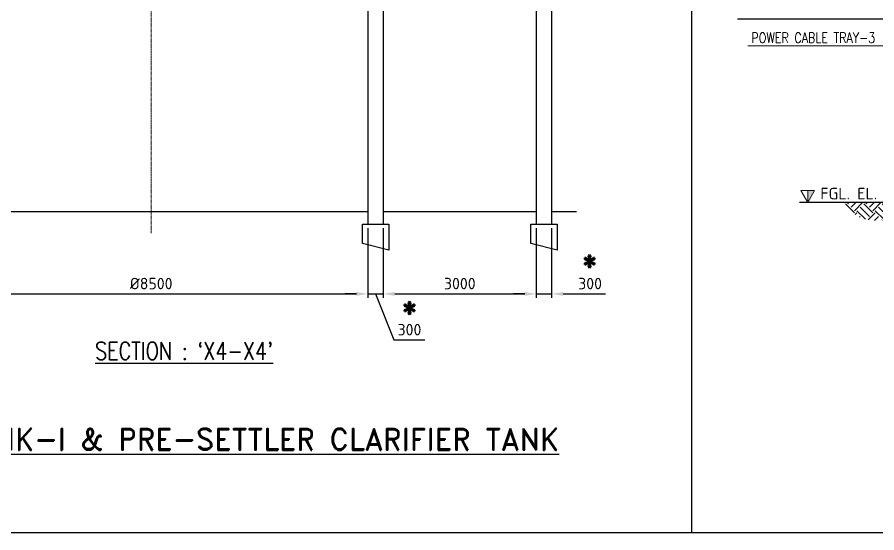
# Model space of a CAD drawing. Header units: inches. Extents: x 8618018 to 8935006, y 2431589 to 2567223.
# Drawn here: x 8876350 to 8893202, y 2511477 to 2521579 of the extents above; entities that cross this region are included whole.
import ezdxf
from ezdxf.enums import TextEntityAlignment as Align

# ---------------------------------------------------------------- set-up
doc = ezdxf.new("R2010")
doc.units = ezdxf.units.IN
doc.header["$MEASUREMENT"] = 0
doc.linetypes.add('CENTER', pattern=[2, 1.25, -0.25, 0.25, -0.25])
doc.layers.get('Defpoints').update_dxf_attribs({"color": 252})
for name, color, linetype in [('CCT', 4, 'Continuous'), ('Civil', 252, 'Continuous'), ('COL', 252, 'Continuous'), ('TEXT', 252, 'Continuous'), ('TEXT1', 252, 'Continuous')]:
    doc.layers.add(name, color=color, linetype=linetype)
for name, color, linetype, lineweight in [('CL', 252, 'CENTER', 5), ('DIM', 252, 'Continuous', 13), ('hold', 252, 'Continuous', 13)]:
    doc.layers.add(name, color=color, linetype=linetype, lineweight=lineweight)
doc.styles.add('ISOCPEUR', font='isocpeur.ttf')
doc.styles.add('ROMANS', font='ROMANS.shx', dxfattribs={"width": 0.8})
doc.styles.add('ROMANT', font='romant.shx', dxfattribs={"width": 0.85, "height": 4.5})
doc.styles.add('RS1', font='ROMANS.shx', dxfattribs={"width": 0.8})
doc.styles.add('TIT', font='romand.shx')
doc.dimstyles.new('DIM_90', dxfattribs={"dimscale": 90, "dimtxt": 2.5, "dimasz": 2.5, "dimexe": 0.875, "dimexo": 0.875, "dimgap": 1, "dimtad": 1, "dimdec": 0, "dimzin": 9, "dimdsep": 46, "dimtxsty": 'ISOCPEUR', "dimcen": 0.09, "dimclrd": 256, "dimclre": 256, "dimclrt": 4, "dimadec": 0, "dimazin": 0, "dimtfac": 1, "dimtdec": 0, "dimtmove": 0, "dimatfit": 3, "dimfxl": 1, "dimtfill": 1, "dimtolj": 1, "dimtzin": 0, "dimarcsym": 0})

# ---------------------------------------------------------------- blocks, each defined once
blk = doc.blocks.new('*D368')
at = {"layer": 'Defpoints', "color": 0, "transparency": 16777216}
for p in [(8874727, 2517526), (8883227, 2517526), (8883227, 2516157)]:
    blk.add_point(p, dxfattribs=at)
at = {"layer": 'DIM', "lineweight": -2, "transparency": 16777216}
for p, q in [((8874727, 2517448), (8874727, 2516078)), ((8883227, 2517448), (8883227, 2516078)), ((8874952, 2516157), (8883002, 2516157))]:
    blk.add_line(p, q, dxfattribs=at)
at = {"layer": 'DIM', "transparency": 16777216}
for points in [[(8874952, 2516195), (8874952, 2516120), (8874727, 2516157)], [(8883002, 2516195), (8883002, 2516120), (8883227, 2516157)]]:
    blk.add_solid(points, dxfattribs=at)
at = {"layer": 'DIM', "color": 4, "transparency": 16777216, "insert": (8878977, 2516360), "char_height": 225, "attachment_point": 5, "style": 'ISOCPEUR', "bg_fill": 3, "box_fill_scale": 1.25, "bg_fill_color": 256, "bg_fill_true_color": 13158600, "bg_fill_transparency": 0}
blk.add_mtext('\\A1;%%C8500', dxfattribs=at)
blk = doc.blocks.new('*D370')
at = {"layer": 'Defpoints', "color": 0, "transparency": 16777216}
for p in [(8883227, 2517526), (8883527, 2517526), (8883527, 2516157)]:
    blk.add_point(p, dxfattribs=at)
at = {"layer": 'DIM', "lineweight": -2, "transparency": 16777216}
for p, q in [((8883227, 2517448), (8883227, 2516078)), ((8883527, 2517448), (8883527, 2516078)), ((8883002, 2516157), (8882777, 2516157)), ((8883227, 2516157), (8883527, 2516157)), ((8883227, 2516157), (8883527, 2516157)), ((8883377, 2516157), (8883736, 2515255)), ((8883752, 2516157), (8883977, 2516157)), ((8883736, 2515255), (8884343, 2515255))]:
    blk.add_line(p, q, dxfattribs=at)
at = {"layer": 'DIM', "transparency": 16777216}
for points in [[(8883002, 2516195), (8883002, 2516120), (8883227, 2516157)], [(8883752, 2516195), (8883752, 2516120), (8883527, 2516157)]]:
    blk.add_solid(points, dxfattribs=at)
at = {"layer": 'DIM', "color": 4, "transparency": 16777216, "insert": (8884040, 2515457), "char_height": 225, "attachment_point": 5, "style": 'ISOCPEUR', "bg_fill": 3, "box_fill_scale": 1.25, "bg_fill_color": 256, "bg_fill_true_color": 13158600, "bg_fill_transparency": 0}
blk.add_mtext('\\A1;300', dxfattribs=at)
blk = doc.blocks.new('*D371')
at = {"layer": 'Defpoints', "color": 0, "transparency": 16777216}
for p in [(8883527, 2517526), (8886527, 2517526), (8886527, 2516157)]:
    blk.add_point(p, dxfattribs=at)
at = {"layer": 'DIM', "lineweight": -2, "transparency": 16777216}
for p, q in [((8883527, 2517448), (8883527, 2516078)), ((8886527, 2517448), (8886527, 2516078)), ((8883752, 2516157), (8886302, 2516157))]:
    blk.add_line(p, q, dxfattribs=at)
at = {"layer": 'DIM', "transparency": 16777216}
for points in [[(8883752, 2516195), (8883752, 2516120), (8883527, 2516157)], [(8886302, 2516195), (8886302, 2516120), (8886527, 2516157)]]:
    blk.add_solid(points, dxfattribs=at)
at = {"layer": 'DIM', "color": 4, "transparency": 16777216, "insert": (8885027, 2516360), "char_height": 225, "attachment_point": 5, "style": 'ISOCPEUR', "bg_fill": 3, "box_fill_scale": 1.25, "bg_fill_color": 256, "bg_fill_true_color": 13158600, "bg_fill_transparency": 0}
blk.add_mtext('\\A1;3000', dxfattribs=at)
blk = doc.blocks.new('*D372')
at = {"layer": 'Defpoints', "color": 0, "transparency": 16777216}
for p in [(8886527, 2517526), (8886827, 2517526), (8886827, 2516157)]:
    blk.add_point(p, dxfattribs=at)
at = {"layer": 'DIM', "lineweight": -2, "transparency": 16777216}
for p, q in [((8886527, 2517448), (8886527, 2516078)), ((8886827, 2517448), (8886827, 2516078)), ((8886302, 2516157), (8886077, 2516157)), ((8886527, 2516157), (8886827, 2516157)), ((8887052, 2516157), (8887885, 2516157))]:
    blk.add_line(p, q, dxfattribs=at)
at = {"layer": 'DIM', "transparency": 16777216}
for points in [[(8886302, 2516195), (8886302, 2516120), (8886527, 2516157)], [(8887052, 2516195), (8887052, 2516120), (8886827, 2516157)]]:
    blk.add_solid(points, dxfattribs=at)
at = {"layer": 'DIM', "color": 4, "transparency": 16777216, "insert": (8887581, 2516360), "char_height": 225, "attachment_point": 5, "style": 'ISOCPEUR', "bg_fill": 3, "box_fill_scale": 1.25, "bg_fill_color": 256, "bg_fill_true_color": 13158600, "bg_fill_transparency": 0}
blk.add_mtext('\\A1;300', dxfattribs=at)
blk = doc.blocks.new('LVL')
at = {"layer": 'DIM'}
blk.add_line((0, 0), (0, 105.6), dxfattribs=at)
blk.add_lwpolyline([(61, 105.6), (-61, 105.6), (0, 0)], close=True, dxfattribs=at)
at = {"layer": 'TEXT', "color": 13}
blk.add_solid([(0, 105.6), (0, 0), (0, 105.6), (61, 105.6)], dxfattribs=at)
at = {"layer": 'COL', "style": 'ROMANS'}
blk.add_attdef('LVL', (62.3, 102.7), '', height=60, dxfattribs=at)

msp = doc.modelspace()

# ---------------------------------------------------------------- hatches: boundary and pattern name
at = {"layer": 'Civil', "linetype": 'ByBlock'}
h = msp.add_hatch(dxfattribs=at)
h.set_pattern_fill('EARTH', color=1, scale=40, angle=45, style=0)
h.set_pattern_definition([(45, (8707413.16, 2135588.34), (2e-14, 359.21024), [254, -254]), (45, (8707345.8, 2135655.7), (2e-14, 359.21024), [254, -254]), (45, (8707278.46, 2135723.05), (2e-14, 359.21024), [254, -254]), (135, (8707278.46, 2135767.95), (-359.21024, 2e-14), [254, -254]), (135, (8707345.8, 2135835.3), (-359.21024, 2e-14), [254, -254]), (135, (8707413.16, 2135902.65), (-359.21024, 2e-14), [254, -254])])
edge = h.paths.add_edge_path()
edge.add_line((8893790.9, 2517945.3), (8892555.5, 2517945.3))
edge.add_arc((8893173.2, 2518311.8), 718.2, 210.67853, 329.32147)

# ---------------------------------------------------------------- linework, layer by layer
for p, q in [((8889570.4, 2531048.4), (8889570.4, 2511476.7)), ((8934161.6, 2511476.7), (8793889.1, 2511476.7))]:
    msp.add_line(p, q)
at = {"layer": 'CCT'}
msp.add_line((8890473.3, 2521550), (8893460.7, 2521550), dxfattribs=at)
at = {"layer": 'Civil'}
for p, q in [((8883527.3, 2528088.1), (8883527.3, 2517526.4)), ((8886827.3, 2528088.1), (8886827.3, 2517526.4)), ((8883227.3, 2523712.1), (8883227.3, 2517526.4)), ((8886527.3, 2523763.1), (8886527.3, 2517526.4)), ((8894985.7, 2517945.3), (8891684.2, 2517945.3)), ((8883227.3, 2517763.1), (8874727.3, 2517763.1)), ((8886527.3, 2517763.1), (8883527.3, 2517763.1)), ((8887313.9, 2517763.1), (8886827.3, 2517763.1))]:
    msp.add_line(p, q, dxfattribs=at)
for points in [[(8883633.3, 2517526.4), (8883633.3, 2517014.4), (8883121.3, 2517142.4), (8883121.3, 2517526.4)], [(8886933.3, 2517526.4), (8886933.3, 2517014.4), (8886421.3, 2517142.4), (8886421.3, 2517526.4)]]:
    msp.add_lwpolyline(points, close=True, dxfattribs=at)
at = {"layer": 'CL'}
msp.add_line((8878977.3, 2517348.7), (8878977.3, 2527908.1), dxfattribs=at)
at = {"layer": 'TEXT', "color": 2, "lineweight": 0}
msp.add_line((8890671.4, 2521018.1), (8893525, 2521018.1), dxfattribs=at)

# ---------------------------------------------------------------- block references
at = {"layer": 'DIM', "color": 4}
ref = msp.add_blockref('LVL', (8891847, 2517945.3), dxfattribs=dict(at, xscale=2.226798680473514, yscale=2.226798680473514, zscale=2.226798680473514))
ref.add_attrib('LVL', 'FGL. EL. +58.000', (8892094.8, 2518011), dxfattribs={"layer": 'TEXT1', "height": 225, "style": 'ISOCPEUR'})

# ---------------------------------------------------------------- texts
at = {"color": 3, "style": 'RS1', "width": 0.8}
msp.add_text("%%USECTION : `X4-X4'", height=343.75, dxfattribs=at).set_placement((8877878.7, 2514868.3, 34))
at = {"color": 3, "insert": (8880013.3, 2513309.9), "char_height": 421.875, "attachment_point": 5, "style": 'TIT'}
msp.add_mtext('\\A1;{\\LMIXING TANK-I & PRE-SETTLER CLARIFIER TANK}', dxfattribs=at)
at = {"layer": 'hold', "style": 'ROMANT'}
for p in [(8887571.8, 2516700.4), (8884041.3, 2515786.1)]:
    msp.add_text('*', height=450, dxfattribs=at).set_placement(p, align=Align.MIDDLE)
at = {"layer": 'TEXT', "color": 2, "lineweight": 0, "style": 'RS1', "width": 0.8}
msp.add_text('POWER CABLE TRAY-3', height=200, dxfattribs=at).set_placement((8890742.9, 2521076.3))

# ---------------------------------------------------------------- next in the draw order: dimensions: what is measured, and where the dimension line sits
at = {"layer": 'DIM'}
dim = msp.add_linear_dim(base=(8883227.3, 2516157.2), p1=(8874727.3, 2517526.4), p2=(8883227.3, 2517526.4), text='%%C<>', dimstyle='DIM_90', dxfattribs=at)
dim.commit()
dim.dimension.update_dxf_attribs({"geometry": '*D368', "text_midpoint": (8878977.3, 2516359.7)})

# ---------------------------------------------------------------- next in the draw order: dimensions: what is measured, and where the dimension line sits
dim = msp.add_linear_dim(base=(8883527.3, 2516157.2), p1=(8883227.3, 2517526.4), p2=(8883527.3, 2517526.4), dimstyle='DIM_90', override={"dimtmove": 1}, dxfattribs=at)
dim.commit()
dim.dimension.update_dxf_attribs({"geometry": '*D370', "text_midpoint": (8883826, 2515254.8), "dimtype": 160})

# ---------------------------------------------------------------- next in the draw order: dimensions: what is measured, and where the dimension line sits
dim = msp.add_linear_dim(base=(8886527.3, 2516157.2), p1=(8883527.3, 2517526.4), p2=(8886527.3, 2517526.4), dimstyle='DIM_90', dxfattribs=at)
dim.commit()
dim.dimension.update_dxf_attribs({"geometry": '*D371', "text_midpoint": (8885027.3, 2516359.7)})

# ---------------------------------------------------------------- next in the draw order: dimensions: what is measured, and where the dimension line sits
dim = msp.add_linear_dim(base=(8886827.3, 2516157.2), p1=(8886527.3, 2517526.4), p2=(8886827.3, 2517526.4), dimstyle='DIM_90', dxfattribs=at)
dim.commit()
dim.dimension.update_dxf_attribs({"geometry": '*D372', "text_midpoint": (8887581.1, 2516359.7)})

doc.saveas('drawing.dxf')
